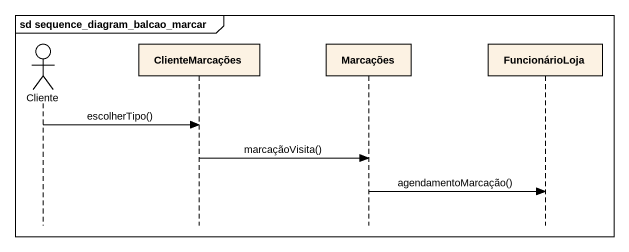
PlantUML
@startuml
mainframe sd sequence_diagram_balcao_marcar
hide footbox
actor Cliente
participant ClienteMarcações
participant Marcações
participant FuncionárioLoja

Cliente -> ClienteMarcações : escolherTipo()
ClienteMarcações -> Marcações : marcaçãoVisita()
Marcações -> FuncionárioLoja : agendamentoMarcação()
@enduml
